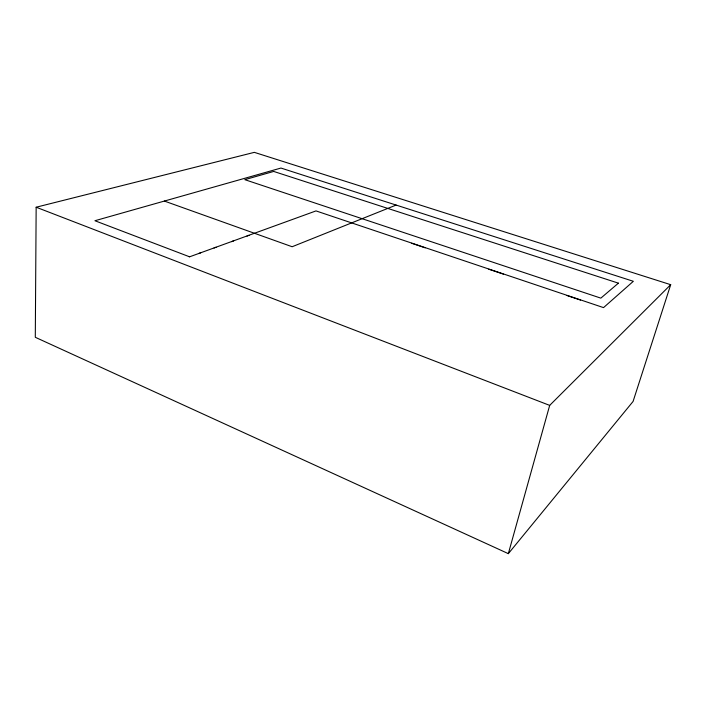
<?xml version="1.0" encoding="UTF-8"?>
<svg xmlns="http://www.w3.org/2000/svg" width="706" height="706" viewBox="0 0 706 706"><rect width="100%" height="100%" fill="white"/><g stroke="black" fill="none" stroke-linecap="round" stroke-linejoin="round"><path stroke-width="1.06" d="M36.156 207.22L35.3 337.291L508.338 553.645L633.079 401.44L670.7 284.686L254.336 152.355L36.156 207.22L549.683 405.385L670.7 284.686M189.323 256.913L316.006 210.909L603.533 307.613L633.344 281.297L280.953 168.054L94.913 220.731L189.34 256.71M508.338 553.645L549.683 405.385M396.128 205.067L292.143 246.738L164.374 201.069M198.589 253.56L200.645 252.819M214.033 247.974L216.098 247.232M231.542 241.637L233.598 240.896M246.985 236.051L249.05 235.301M411.616 243.252L425.171 247.815M488.773 269.215L503.369 274.122M566.98 295.523L580.535 300.085M618.412 283.159L600.841 298.135L244.814 179.668L273.69 171.434L618.412 283.159"/></g></svg>
